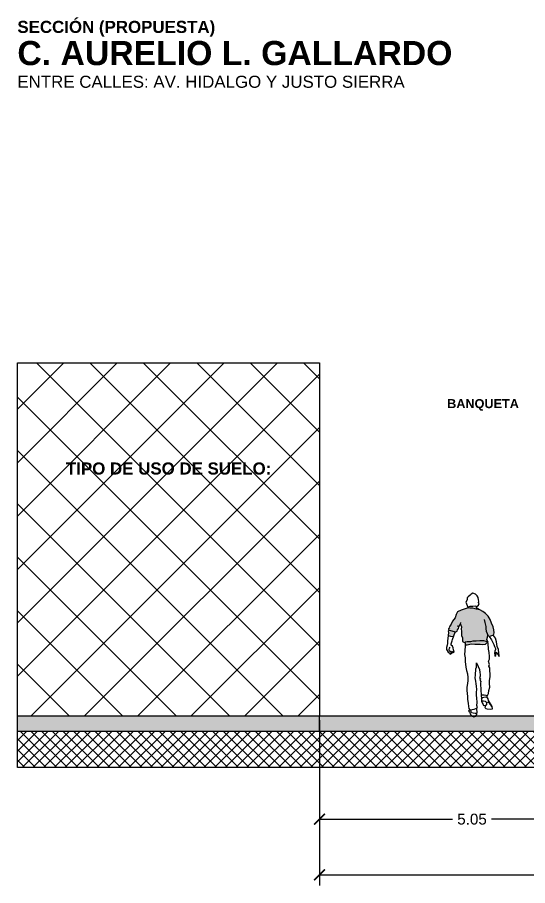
# Model space of a CAD drawing. Header units: metres. Extents: x 668617 to 675126, y 2286318 to 2293677.
# Drawn here: x 672191.25 to 672199.7, y 2287819.99 to 2287834.37 of the extents above; entities that cross this region are included whole.
import ezdxf

# ---------------------------------------------------------------- set-up
doc = ezdxf.new("R2010")
doc.units = ezdxf.units.M
doc.header["$MEASUREMENT"] = 0
doc.layers.add('DMTG_SECCIONES_VIALES', color=250, linetype='Continuous')
doc.styles.get("Standard").update_dxf_attribs({"font": 'arial.ttf'})
doc.dimstyles.get("Standard").update_dxf_attribs({"dimtxt": 0.18, "dimasz": 0.18, "dimexe": 0.18, "dimexo": 0.0625, "dimgap": 0.09, "dimtad": 0, "dimtih": 1, "dimtoh": 1, "dimdec": 4, "dimzin": 0, "dimdsep": 46, "dimtxsty": 'Standard', "dimcen": 0.09, "dimadec": 0, "dimazin": 0, "dimtfac": 1, "dimtdec": 4, "dimtofl": 0, "dimtmove": 0, "dimatfit": 3, "dimfxl": 1, "dimtolj": 1, "dimtzin": 0, "dimarcsym": 0})
pattern_1 = [(37.5, (671855.920446, 2287752.40659), (-0.003149668, 0.096341188), [0, -0.076, 0, -0.085, 0, -0.08125]), (7.5, (671855.92045, 2287752.40659), (0.088488835, 0.141107303), [0, -0.041, 0, -0.0685, 0, -0.02625]), (327.5, (671855.858946, 2287752.40659), (0.155707093, 0.000282953), [0, -0.025, 0, -0.09, 0, -0.1175]), (317.5, (671855.85895, 2287752.40659), (0.15030633, 0.04388378), [0, -0.0125, 0, -0.059, 0, -0.0675])]

# ---------------------------------------------------------------- blocks, each defined once
blk = doc.blocks.new('_ArchTick')
at = {"color": 0, "linetype": 'ByBlock', "const_width": 0.15}
blk.add_lwpolyline([(-0.5, -0.5), (0.5, 0.5)], dxfattribs=at)
blk = doc.blocks.new('*D440')
at = {"layer": 'Defpoints', "color": 0, "transparency": 16777216}
for p in [(672196.254, 2287822.797), (672201.304, 2287822.797), (672201.304, 2287821.093)]:
    blk.add_point(p, dxfattribs=at)
at = {"layer": 'DMTG_SECCIONES_VIALES', "color": 0, "lineweight": -2, "transparency": 16777216}
for p, q in [((672196.254, 2287822.734), (672196.254, 2287820.913)), ((672201.304, 2287822.734), (672201.304, 2287820.913)), ((672196.254, 2287821.093), (672198.454, 2287821.093)), ((672201.304, 2287821.093), (672199.103, 2287821.093))]:
    blk.add_line(p, q, dxfattribs=at)
at = {"layer": 'DMTG_SECCIONES_VIALES', "color": 0, "lineweight": -2, "transparency": 16777216, "xscale": 0.18, "yscale": 0.18, "zscale": 0.18, "rotation": 180}
blk.add_blockref('_ArchTick', (672196.254, 2287821.093), dxfattribs=at)
at = {"layer": 'DMTG_SECCIONES_VIALES', "color": 0, "lineweight": -2, "transparency": 16777216, "xscale": 0.18, "yscale": 0.18, "zscale": 0.18}
blk.add_blockref('_ArchTick', (672201.304, 2287821.093), dxfattribs=at)
at = {"layer": 'DMTG_SECCIONES_VIALES', "color": 0, "transparency": 16777216, "insert": (672198.779, 2287821.093), "char_height": 0.18, "attachment_point": 5}
blk.add_mtext('\\A1;5.05', dxfattribs=at)
blk = doc.blocks.new('HUMANO_04')
for p, q in [((-1.39, 68.07), (-2.01, 67.44)), ((-0.51, 68.59), (-1.39, 68.07)), ((1.01, 68.03), (-0.51, 68.59)), ((1.97, 67.03), (1.01, 68.03)), ((-3.76, 64.96), (-4.38, 63.56)), ((-4.38, 63.56), (-4.12, 62.74)), ((-3.64, 66.03), (-3.76, 64.96)), ((-3.14, 66.67), (-3.64, 66.03)), ((-2.01, 67.44), (-3.14, 66.67)), ((2.42, 66.08), (1.97, 67.03)), ((2.62, 64.88), (2.42, 66.08)), ((2.88, 64.13), (2.62, 64.88)), ((2.69, 63.37), (2.88, 64.13)), ((2.89, 62.8), (2.69, 63.37)), ((-9.2, 58.34), (-10.01, 56.82)), ((-7.12, 59.18), (-9.2, 58.34)), ((-4.98, 59.9), (-7.12, 59.18)), ((-3.3, 60.51), (-4.98, 59.9)), ((-4.12, 62.74), (-3.67, 61.86)), ((-3.67, 61.86), (-3.3, 60.51)), ((-3.47, 60.35), (-2.97, 61.11)), ((-2.27, 60.36), (-3.22, 60.54)), ((-2.97, 61.11), (-2.09, 61.44)), ((-0.63, 60.18), (-2.27, 60.36)), ((-2.09, 61.44), (-0.51, 61.39)), ((1.46, 59.57), (-0.63, 60.18)), ((-0.51, 61.39), (1, 61.52)), ((1, 61.52), (1.33, 60.96)), ((1.33, 60.95), (2.64, 61.79)), ((1.91, 60.02), (1.33, 60.95)), ((3.04, 59.33), (1.46, 59.57)), ((4.88, 58.21), (1.91, 60.02)), ((2.64, 61.79), (2.89, 62.8)), ((6.47, 57.21), (4.88, 58.21)), ((-10.63, 55.05), (-12, 53.14)), ((-10.01, 56.82), (-10.63, 55.05)), ((5.68, 53.79), (6.01, 52.09)), ((7.87, 55.71), (6.47, 57.21)), ((8.9, 53.76), (7.87, 55.71)), ((9.74, 51.62), (8.9, 53.76)), ((-13.86, 49.27), (-14.3, 48.95)), ((-14.3, 48.95), (-14.17, 48.07)), ((-13.68, 50.48), (-13.99, 49.72)), ((-13.99, 49.72), (-13.86, 49.27)), ((-12.93, 51.56), (-13.68, 50.48)), ((-12, 53.14), (-12.93, 51.56)), ((-9.43, 48.36), (-8.81, 49.06)), ((-8.56, 49.82), (-9.39, 50.45)), ((-9.39, 50.45), (-8.38, 50.39)), ((-8.81, 49.06), (-8.56, 49.82)), ((-8.38, 50.39), (-7.56, 51.43)), ((-7.63, 51.35), (-7.51, 52.42)), ((-7.56, 51.43), (-7.11, 49.96)), ((-7.11, 49.96), (-7.29, 48.63)), ((-7.29, 48.63), (-7.22, 47.43)), ((6.01, 52.09), (6.47, 49.89)), ((6.47, 49.89), (6.48, 48.62)), ((6.48, 48.62), (6.62, 47.23)), ((10.51, 49.67), (9.74, 51.62)), ((10.91, 48.03), (10.51, 49.67)), ((-14.65, 45.29), (-15, 42)), ((-14.17, 48.07), (-14.67, 47.69)), ((-14.67, 47.69), (-14.35, 46.93)), ((-14.35, 46.93), (-14.65, 45.29)), ((-14.65, 45.29), (-13.38, 44.92)), ((-14.04, 48.14), (-10.5, 47.15)), ((-13.38, 44.92), (-11.99, 44.62)), ((-12.22, 43.05), (-10.64, 47.1)), ((-11.99, 44.62), (-11.49, 44.94)), ((-10.64, 47.1), (-9.62, 47.48)), ((-9.62, 47.48), (-9.43, 48.36)), ((-7.22, 47.43), (-7.21, 46.3)), ((-7.21, 46.3), (-7.2, 45.03)), ((-7.2, 45.03), (-6.68, 43.84)), ((-6.68, 43.84), (-6.67, 42.89)), ((6.62, 47.23), (7.07, 45.91)), ((6.97, 42.69), (7.28, 43.96)), ((7.07, 45.91), (7.53, 45.01)), ((7.28, 43.96), (7.52, 44.97)), ((7.52, 44.97), (8.22, 44.22)), ((8.22, 44.22), (9.8, 44.86)), ((8.22, 44.22), (9.56, 42.4)), ((9.8, 44.86), (10.74, 45.12)), ((10.62, 44.73), (11.11, 46.32)), ((11.83, 43.36), (10.62, 44.73)), ((11.11, 46.32), (10.91, 48.03)), ((-15.24, 39.79), (-15.6, 38.52)), ((-15.05, 40.74), (-15.24, 39.79)), ((-15, 42), (-15.05, 40.74)), ((-13.09, 40.56), (-12.72, 41.64)), ((-13.03, 39.74), (-13.09, 40.56)), ((-12.26, 39.31), (-13.03, 39.74)), ((-12.72, 41.64), (-12.7, 41.71)), ((-12.7, 41.71), (-12.51, 42.18)), ((-12.51, 42.18), (-12.22, 43.05)), ((-12, 38.3), (-12.26, 39.31)), ((-6.67, 42.89), (-6.66, 41.82)), ((-6.66, 41.82), (-5.27, 40.9)), ((-5.25, 39.37), (-5.48, 36.46)), ((-5.27, 41.58), (-4.01, 41.78)), ((-5.27, 40.9), (-5.25, 39.37)), ((-4.75, 39.62), (-5.25, 39.37)), ((-4.12, 39.69), (-4.75, 39.62)), ((-2.67, 40.08), (-4.12, 39.69)), ((-4.01, 41.78), (-2.12, 41.73)), ((-1.53, 40.09), (-2.67, 40.08)), ((-2.12, 41.73), (-0.73, 42.06)), ((0.11, 39.92), (-1.53, 40.09)), ((-0.73, 42.06), (0.98, 42.07)), ((1.5, 39.87), (0.11, 39.92)), ((0.98, 42.07), (3.06, 42.09)), ((3.14, 39.94), (1.5, 39.87)), ((3.06, 42.09), (4.96, 42.1)), ((4.34, 39.7), (3.14, 39.94)), ((5.86, 39.78), (4.34, 39.7)), ((4.96, 42.1), (6.28, 41.8)), ((7.49, 41.3), (5.86, 39.78)), ((6.28, 41.8), (7.42, 41.56)), ((7.23, 41.74), (6.97, 42.69)), ((7.52, 40.3), (7.23, 41.74)), ((7.42, 41.56), (7.49, 41.3)), ((7.49, 41.3), (7.49, 41.3)), ((7.71, 37.14), (7.52, 40.3)), ((9.56, 42.4), (10.01, 41.26)), ((10.01, 41.26), (10.72, 39.82)), ((10.72, 39.82), (11.05, 38.68)), ((12.29, 41.22), (11.83, 43.36)), ((12.63, 38.69), (12.29, 41.22)), ((-15.6, 38.52), (-15.78, 37.45)), ((-15.78, 37.45), (-15.27, 36.82)), ((-15.27, 36.82), (-14.7, 35.94)), ((-14.7, 35.94), (-14.19, 35.5)), ((-14.15, 38.09), (-14.33, 37.4)), ((-14.33, 37.4), (-14.14, 36.7)), ((-14.19, 35.5), (-13.49, 35.32)), ((-14.19, 35.5), (-13.62, 34.81)), ((-13.9, 38.73), (-14.15, 38.09)), ((-14.14, 36.7), (-13.76, 36.39)), ((-13.76, 36.39), (-13.19, 36.4)), ((-13.62, 34.81), (-12.92, 35.13)), ((-13.49, 35.32), (-12.93, 35.89)), ((-12.92, 35.13), (-12.48, 35.33)), ((-12.81, 36.13), (-12.7, 36.36)), ((-12.48, 35.33), (-12.81, 36.13)), ((-12.7, 36.36), (-12.3, 36.34)), ((-12.3, 36.34), (-11.92, 35.77)), ((-11.74, 37.17), (-12, 38.3)), ((-11.92, 35.77), (-11.42, 36.09)), ((-11.42, 36.09), (-11.74, 37.17)), ((-5.48, 36.46), (-5.65, 34.44)), ((-5.65, 34.44), (-5.32, 32.55)), ((7.98, 35.31), (7.71, 37.14)), ((8.13, 33.04), (7.98, 35.31)), ((11.05, 38.68), (11.63, 37.49)), ((11.26, 36.03), (11.08, 34.89)), ((11.08, 34.89), (11.15, 33.88)), ((11.69, 36.92), (11.26, 36.03)), ((11.63, 37.49), (11.69, 36.92)), ((11.72, 33.7), (11.97, 34.58)), ((11.97, 34.58), (11.96, 35.53)), ((11.96, 35.53), (12.59, 34.84)), ((12.59, 34.84), (13.11, 34.02)), ((13.34, 36.87), (12.63, 38.69)), ((13.11, 34.02), (13.56, 32.95)), ((13.54, 34.91), (13.34, 36.87)), ((13.62, 33.52), (13.54, 34.91)), ((-5.32, 32.55), (-5.31, 30.52)), ((-5.31, 30.52), (-5.09, 27.49)), ((0.96, 28.56), (0.83, 29.75)), ((0.83, 29.75), (1.85, 27.62)), ((7.7, 30.57), (8.2, 31.71)), ((8.22, 28.74), (7.7, 30.57)), ((8.2, 31.71), (8.13, 33.04)), ((11.15, 33.88), (11.16, 33.25)), ((11.16, 33.25), (11.72, 33.7)), ((13.56, 32.95), (13.62, 33.52)), ((-5.09, 27.49), (-4.82, 25.6)), ((-4.82, 25.6), (-4.3, 23.59)), ((0.24, 23.88), (0.42, 25.27)), ((0.42, 25.27), (0.54, 26.34)), ((0.54, 26.34), (0.78, 27.35)), ((0.78, 27.35), (0.96, 28.56)), ((1.85, 27.62), (2.5, 25.92)), ((2.5, 25.92), (2.7, 24.21)), ((7.79, 27.73), (8.22, 28.74)), ((8.24, 26.78), (7.79, 27.73)), ((8.32, 25.14), (8.24, 26.78)), ((8.46, 23.38), (8.32, 25.14)), ((-4.14, 19.86), (-4.32, 18.34)), ((-4.3, 23.59), (-4.1, 21.57)), ((-4.1, 21.57), (-4.14, 19.86)), ((0.07, 21.41), (0.19, 22.86)), ((0.34, 19.46), (0.07, 21.41)), ((0.19, 22.86), (0.24, 23.88)), ((0.48, 18.07), (0.34, 19.46)), ((2.78, 22.19), (2.41, 21.3)), ((2.41, 21.3), (2.99, 20.55)), ((2.99, 20.55), (2.68, 20.04)), ((2.68, 20.04), (3.19, 19.35)), ((2.7, 24.21), (2.78, 23.2)), ((2.78, 23.2), (2.78, 22.19)), ((8, 18.13), (8.05, 19.65)), ((8.05, 19.65), (8.35, 21.73)), ((8.35, 21.73), (8.46, 23.38)), ((-4.32, 18.34), (-4.75, 16.32)), ((-4.75, 16.32), (-4.67, 14.36)), ((0.62, 16.62), (0.48, 18.07)), ((0.58, 13.39), (0.82, 14.91)), ((0.82, 14.91), (0.62, 16.62)), ((3.19, 19.35), (2.88, 18.53)), ((2.88, 18.53), (3.01, 17.52)), ((3.01, 17.52), (3.03, 14.99)), ((3.03, 14.99), (3.04, 13.6)), ((7.59, 14.08), (8.2, 16.11)), ((8.2, 16.11), (8, 18.13)), ((-4.67, 14.36), (-4.65, 12.66)), ((-4.65, 12.66), (-4.51, 11.02)), ((-4.51, 11.02), (-4.37, 9.44)), ((0.6, 11.56), (0.58, 13.39)), ((0.67, 10.11), (0.6, 11.56)), ((0.82, 7.52), (0.67, 10.11)), ((3.04, 13.6), (3.18, 12.59)), ((3.83, 10.14), (3.08, 9.56)), ((3.18, 12.59), (3.19, 11.46)), ((3.19, 11.46), (3.63, 11.84)), ((3.19, 11.46), (3.33, 9.75)), ((3.33, 9.75), (3.4, 8.3)), ((3.63, 11.84), (4.89, 11.72)), ((4.71, 10.4), (3.83, 10.14)), ((5.85, 10.53), (4.71, 10.4)), ((4.89, 11.72), (5.84, 11.54)), ((5.84, 11.54), (6.6, 11.17)), ((6.55, 10.29), (5.85, 10.53)), ((6.3, 10.62), (7.29, 12.44)), ((7.06, 9.6), (6.3, 10.62)), ((7.29, 12.44), (7.59, 14.08)), ((-4.37, 9.44), (-4.1, 7.29)), ((-4.1, 7.29), (-3.96, 5.46)), ((-3.96, 5.46), (-3.83, 4.39)), ((0.77, 6.01), (0.82, 7.52)), ((0.97, 4.56), (0.77, 6.01)), ((3.4, 8.3), (3.73, 7.36)), ((4.48, 8.25), (3.72, 8.24)), ((3.73, 7.36), (4.24, 6.35)), ((4.24, 6.35), (4.44, 5.85)), ((4.44, 5.85), (5.55, 6.02)), ((5.49, 8.13), (4.48, 8.25)), ((5.55, 6.02), (5.2, 4.78)), ((6.26, 7.25), (5.49, 8.13)), ((5.76, 6.05), (6.33, 6.24)), ((6.26, 7.06), (6.63, 7.89)), ((6.33, 6.24), (6.26, 7.25)), ((6.63, 7.89), (7.45, 7.45)), ((7.32, 8.52), (7.06, 9.6)), ((7.7, 7.64), (7.32, 8.52)), ((7.45, 7.45), (7.78, 6.7)), ((8.28, 6.64), (7.7, 7.64)), ((7.78, 6.7), (8.29, 6.07)), ((8.99, 5.57), (8.28, 6.64)), ((8.29, 6.07), (8.92, 5.25)), ((9.18, 5.25), (8.99, 5.57)), ((9.31, 3.93), (9.18, 5.25)), ((-3.38, 3.51), (-3.94, 2.94)), ((-3.94, 2.94), (-3.49, 2.24)), ((-3.83, 4.39), (-3.19, 3.57)), ((-3.49, 2.24), (-3.11, 1.55)), ((-3.19, 3.57), (-3.38, 3.51)), ((-3.19, 3.57), (-1.99, 3.77)), ((-3.11, 1.55), (-2.85, 0.92)), ((-2.85, 0.92), (-2.08, 0.05)), ((-2.61, 2.69), (-2.75, 3.64)), ((-2.29, 1.94), (-2.61, 2.69)), ((-1.4, 1.63), (-2.29, 1.94)), ((-2.08, 0.05), (-1.07, -0.32)), ((-1.99, 3.77), (-0.85, 3.97)), ((-0.39, 1.39), (-1.4, 1.63)), ((-1.07, -0.32), (0, 0)), ((-0.85, 3.97), (0.15, 4.23)), ((0.56, 1.52), (-0.39, 1.39)), ((0, 0), (0.56, 0.89)), ((0.44, 4.35), (0.97, 4.56)), ((0.6, 3.48), (0.44, 4.35)), ((0.56, 0.89), (0.8, 2.53)), ((0.8, 2.53), (0.6, 3.48)), ((5.2, 4.78), (5.59, 4.09)), ((5.59, 4.09), (6.47, 3.91)), ((6.47, 3.91), (8.05, 3.67)), ((8.05, 3.67), (9.31, 3.93))]:
    blk.add_line(p, q)
blk = doc.blocks.new('*D405')
at = {"layer": 'Defpoints', "color": 0, "transparency": 16777216}
for p in [(672196.254, 2287822.797), (672216.304, 2287822.797), (672216.304, 2287820.173)]:
    blk.add_point(p, dxfattribs=at)
at = {"layer": 'DMTG_SECCIONES_VIALES', "color": 0, "lineweight": -2, "transparency": 16777216}
for p, q in [((672196.254, 2287822.734), (672196.254, 2287819.993)), ((672216.304, 2287822.734), (672216.304, 2287819.993)), ((672196.254, 2287820.173), (672205.883, 2287820.173)), ((672216.304, 2287820.173), (672206.674, 2287820.173))]:
    blk.add_line(p, q, dxfattribs=at)
at = {"layer": 'DMTG_SECCIONES_VIALES', "color": 0, "lineweight": -2, "transparency": 16777216, "xscale": 0.18, "yscale": 0.18, "zscale": 0.18, "rotation": 180}
blk.add_blockref('_ArchTick', (672196.254, 2287820.173), dxfattribs=at)
at = {"layer": 'DMTG_SECCIONES_VIALES', "color": 0, "lineweight": -2, "transparency": 16777216, "xscale": 0.18, "yscale": 0.18, "zscale": 0.18}
blk.add_blockref('_ArchTick', (672216.304, 2287820.173), dxfattribs=at)
at = {"layer": 'DMTG_SECCIONES_VIALES', "color": 0, "transparency": 16777216, "insert": (672206.279, 2287820.173), "char_height": 0.18, "attachment_point": 5}
blk.add_mtext('\\A1;20.05', dxfattribs=at)

msp = doc.modelspace()

# ---------------------------------------------------------------- hatches: boundary and pattern name
at = {"layer": 'DMTG_SECCIONES_VIALES', "true_color": 0x939598}
h = msp.add_hatch(dxfattribs=at)
h.set_pattern_fill('ANSI37', color=252, scale=5)
h.set_pattern_definition([(45, (671855.92045, 2287752.4066), (-0.4419417, 0.4419417), []), (135, (671855.92045, 2287752.4066), (-0.4419417, -0.4419417), [])])
h.paths.add_polyline_path([(672191.25355, 2287822.79673), (672196.25355, 2287822.79673), (672196.25355, 2287828.64673), (672191.25355, 2287828.64673)])
h.paths.add_polyline_path([(672216.30355, 2287822.79673), (672221.30355, 2287822.79673), (672221.30355, 2287828.64673), (672216.30355, 2287828.64673)])
at = {"layer": 'DMTG_SECCIONES_VIALES'}
h = msp.add_hatch(color=256, dxfattribs=at)
h.dxf.hatch_style = 1
h.paths.add_polyline_path([(672199.14057, 2287824.22979), (672199.12808, 2287824.27822), (672199.10411, 2287824.33574), (672199.07812, 2287824.39882), (672199.04666, 2287824.45615), (672199.00428, 2287824.50007), (672198.95667, 2287824.52885), (672198.90147, 2287824.56119), (672198.85443, 2287824.56749), (672198.79211, 2287824.58465), (672198.74325, 2287824.58902), (672198.71221, 2287824.59441), (672198.71263, 2287824.59301), (672198.66301, 2287824.57384), (672198.59983, 2287824.5516), (672198.53861, 2287824.52566), (672198.5154, 2287824.48007), (672198.49801, 2287824.42712), (672198.45822, 2287824.36985), (672198.43131, 2287824.32229), (672198.40964, 2287824.28986), (672198.40084, 2287824.26713), (672198.40493, 2287824.25411), (672198.39205, 2287824.24441), (672198.39647, 2287824.21827), (672198.38176, 2287824.20664), (672198.39171, 2287824.1844), (672198.38358, 2287824.13544), (672198.42135, 2287824.12515), (672198.46281, 2287824.11684), (672198.47756, 2287824.12659), (672198.50248, 2287824.19382), (672198.50587, 2287824.19294), (672198.53186, 2287824.20298), (672198.53681, 2287824.22936), (672198.55502, 2287824.25045), (672198.56194, 2287824.27313), (672198.53711, 2287824.29124), (672198.56714, 2287824.29014), (672198.59075, 2287824.32125), (672198.60495, 2287824.27798), (672198.60033, 2287824.23848), (672198.60312, 2287824.20293), (672198.60398, 2287824.1692), (672198.60494, 2287824.13172), (672198.62084, 2287824.0965), (672198.62155, 2287824.06839), (672198.62237, 2287824.03654), (672198.6643, 2287824.01011), (672198.66546, 2287823.96451), (672198.68026, 2287823.97239), (672198.69895, 2287823.97474), (672198.74176, 2287823.98709), (672198.77549, 2287823.98795), (672198.82435, 2287823.98357), (672198.86563, 2287823.98275), (672198.9143, 2287823.98587), (672198.95009, 2287823.97929), (672198.99502, 2287823.98231), (672199.03844, 2287824.0245), (672199.03476, 2287824.04145), (672199.02654, 2287824.06937), (672199.03495, 2287824.10709), (672199.04172, 2287824.13741), (672199.06287, 2287824.1153), (672199.10924, 2287824.13524), (672199.13715, 2287824.14345), (672199.14749, 2287824.17934)])
at = {"layer": 'DMTG_SECCIONES_VIALES', "true_color": 0x000000}
h = msp.add_hatch(dxfattribs=at)
h.set_pattern_fill('AR-SAND', color=18, scale=0.05)
h.set_pattern_definition(pattern_1)
h.paths.add_polyline_path([(672196.25355, 2287822.79673), (672191.25355, 2287822.79673), (672191.25355, 2287822.54673), (672196.25355, 2287822.54673)])
h.paths.add_polyline_path([(672221.30355, 2287822.79673), (672216.30355, 2287822.79673), (672216.30355, 2287822.54673), (672221.30355, 2287822.54673)])
h = msp.add_hatch(dxfattribs=at)
h.set_pattern_fill('AR-SAND', color=18, scale=0.05)
h.set_pattern_definition(pattern_1)
h.paths.add_polyline_path([(672201.30355, 2287822.79673), (672196.25355, 2287822.79673), (672196.25355, 2287822.54673), (672201.05355, 2287822.54673), (672201.05355, 2287822.29673), (672201.30355, 2287822.29673), (672201.30355, 2287822.54673)])
h.paths.add_polyline_path([(672216.30355, 2287822.79673), (672210.94355, 2287822.79673), (672210.94355, 2287822.54673), (672210.94355, 2287822.29673), (672211.19355, 2287822.29673), (672211.19355, 2287822.54673), (672216.30355, 2287822.54673)])
at = {"layer": 'DMTG_SECCIONES_VIALES', "true_color": 0x939598}
h = msp.add_hatch(dxfattribs=at)
h.set_pattern_fill('ANSI37', color=252)
h.set_pattern_definition([(45, (671855.92045, 2287752.40659), (-0.088388348, 0.088388348), []), (135, (671855.92045, 2287752.40659), (-0.088388348, -0.088388348), [])])
h.paths.add_polyline_path([(672201.05355, 2287822.54673), (672196.25355, 2287822.54673), (672191.25355, 2287822.54673), (672191.25355, 2287821.94673), (672196.25355, 2287821.94673), (672200.45355, 2287821.94673), (672200.45355, 2287821.69673), (672211.79355, 2287821.69673), (672211.79355, 2287821.94673), (672216.30355, 2287821.94673), (672221.30355, 2287821.94673), (672221.30355, 2287822.54673), (672216.30355, 2287822.54673), (672211.19355, 2287822.54673), (672211.19355, 2287822.29673), (672201.05355, 2287822.29673)])

# ---------------------------------------------------------------- linework, layer by layer
at = {"layer": 'DMTG_SECCIONES_VIALES'}
for p, q in [((672191.25355, 2287822.79673), (672191.25355, 2287828.64673)), ((672191.25355, 2287828.64673), (672196.25355, 2287828.64673)), ((672196.25355, 2287828.64673), (672196.25355, 2287822.79673))]:
    msp.add_line(p, q, dxfattribs=at)
for points in [[(672221.30355, 2287822.79673), (672216.30355, 2287822.79673), (672210.94355, 2287822.79673), (672210.94355, 2287822.54673), (672201.30355, 2287822.54673), (672201.30355, 2287822.79673), (672196.25355, 2287822.79673), (672191.25355, 2287822.79673)], [(672191.25355, 2287822.54673), (672191.25355, 2287822.79673)], [(672196.25355, 2287822.54673), (672196.25355, 2287822.79673)], [(672221.30355, 2287822.54673), (672216.30355, 2287822.54673), (672211.19355, 2287822.54673), (672211.19355, 2287822.29673), (672201.05355, 2287822.29673), (672201.05355, 2287822.54673), (672196.25355, 2287822.54673), (672191.25355, 2287822.54673)], [(672221.30355, 2287822.54673), (672221.30355, 2287821.94673), (672216.30355, 2287821.94673), (672211.79355, 2287821.94673), (672211.79355, 2287821.69673), (672200.45355, 2287821.69673), (672200.45355, 2287821.94673), (672196.25355, 2287821.94673), (672191.25355, 2287821.94673), (672191.25355, 2287822.54673)]]:
    msp.add_lwpolyline(points, dxfattribs=at)

# ---------------------------------------------------------------- block references
at = {"layer": 'DMTG_SECCIONES_VIALES', "linetype": 'Continuous', "xscale": 0.02967979097406464, "yscale": 0.02967979097406464, "zscale": 0.02967979097406464, "rotation": 0.9880763270370777}
msp.add_blockref('HUMANO_04', (672198.84151, 2287822.79897, 0), dxfattribs=at)
msp.add_blockref('HUMANO_04', (672198.84151, 2287822.79897, 0), dxfattribs=at)

# ---------------------------------------------------------------- texts
at = {"layer": 'DMTG_SECCIONES_VIALES'}
for s, width, insert, char_height, attachment_point in [('\\pxql;{\\fArial|b1|i0|c0|p34;SECCIÓN (PROPUESTA)\\P\\H2x;C. AURELIO L. GALLARDO}', 8.9395703, (672200.19312, 2287834.30898), 0.2, 3), ('\\pxql;ENTRE CALLES: AV. HIDALGO Y JUSTO SIERRA ', 8.542514, (672199.79606, 2287833.40072), 0.2, 3), ('\\pxqc;{\\fArial|b1|i0|c0|p34;BANQUETA}', 3.6251352, (672197.14859, 2287828.04752), 0.15, 1), ('\\pxqc;{\\fArial|b1|i0|c0|p34;TIPO DE USO DE SUELO: }', 3.6251352, (672195.56998, 2287826.99822), 0.2, 3)]:
    msp.add_mtext_dynamic_manual_height_columns(s, width=width, gutter_width=1, heights=[1.62792], dxfattribs=dict(at, insert=insert, char_height=char_height, attachment_point=attachment_point))

# ---------------------------------------------------------------- dimensions: what is measured, and where the dimension line sits
dim = msp.add_linear_dim(base=(672201.30355, 2287821.09283), p1=(672196.25355, 2287822.79673), p2=(672201.30355, 2287822.79673), dimstyle='Standard', override={"dimdec": 2, "dimblk1": 'ArchTick', "dimblk2": 'ArchTick', "dimsah": 1}, dxfattribs=at)
dim.commit()
dim.dimension.update_dxf_attribs({"geometry": '*D440', "text_midpoint": (672198.77855, 2287821.09283), "dimtype": 160})
dim = msp.add_linear_dim(base=(672216.30355, 2287820.17298), p1=(672196.25355, 2287822.79673), p2=(672216.30355, 2287822.79673), dimstyle='Standard', override={"dimdec": 2, "dimblk1": 'ArchTick', "dimblk2": 'ArchTick', "dimsah": 1}, dxfattribs=at)
dim.commit()
dim.dimension.update_dxf_attribs({"geometry": '*D405', "text_midpoint": (672206.27855, 2287820.17298)})

doc.saveas('drawing.dxf')
